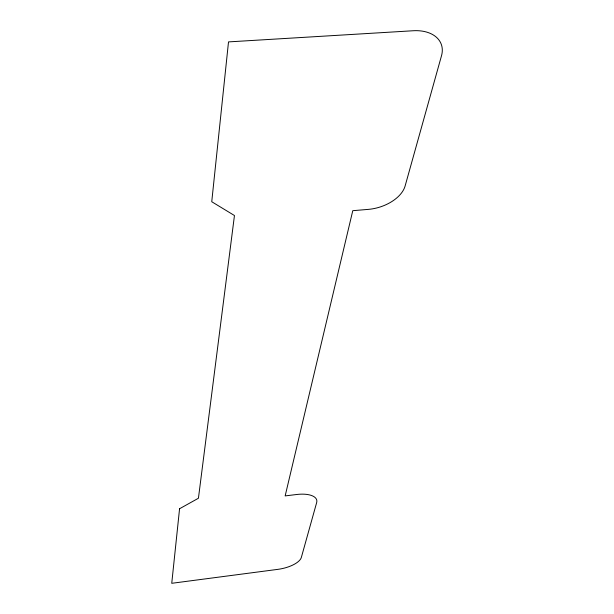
<?xml version="1.0" encoding="UTF-8"?>
<svg xmlns="http://www.w3.org/2000/svg" width="614" height="614" viewBox="0 0 614 614"><rect width="100%" height="100%" fill="white"/><g stroke="black" fill="none" stroke-linecap="round" stroke-linejoin="round"><path stroke-width="0.92" d="M179.564 508.745L171.743 583.3L277.896 569.355A21.72 8.749 -12 0 0 301.336 557.458L316.663 502.582A23.355 10.131 -12.4 0 0 296.708 494.5L285.157 495.905L352.774 210.686L368.346 209.374A33.041 19.94 -17.1 0 0 405.117 185.988L441.527 55.674A37.262 24.79 -20.8 0 0 413.23 30.746L228.508 41.898L211.746 201.73L234.456 215.529L198.429 498.238L179.564 508.745"/></g></svg>
